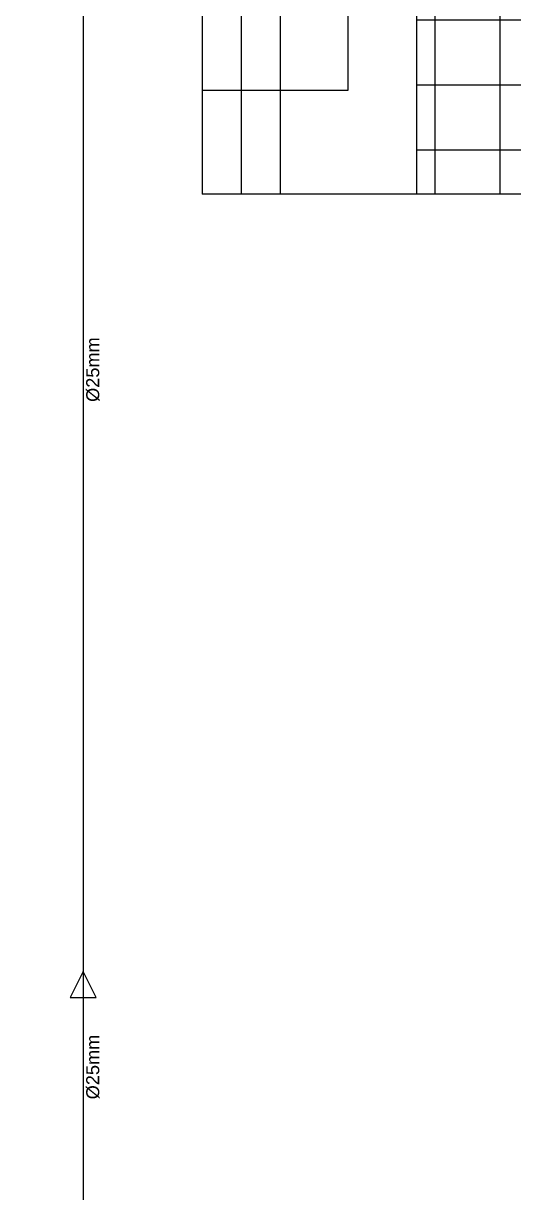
# Model space of a CAD drawing. Header units: millimetres. Extents: x 4156 to 4603, y 996 to 1078.
# Drawn here: x 4391.45 to 4395.6, y 1009.74 to 1019.63 of the extents above; entities that cross this region are included whole.
import ezdxf
from ezdxf.enums import TextEntityAlignment as Align

# ---------------------------------------------------------------- set-up
doc = ezdxf.new("R2010")
doc.units = ezdxf.units.MM
doc.header["$LTSCALE"] = 20
doc.linetypes.add('DASHDOT', pattern=[1, 0.5, -0.25, 0, -0.25])
doc.linetypes.add('LS', pattern=[0.5, 0.25, -0.25])
for name, color, linetype in [('-HIDRO', 8, 'Continuous'), ('AF', 5, 'Continuous'), ('TEXTO', 3, 'Continuous')]:
    doc.layers.add(name, color=color, linetype=linetype)
doc.styles.get("Standard").update_dxf_attribs({"font": 'arial.ttf'})

msp = doc.modelspace()

# ---------------------------------------------------------------- hatches: boundary and pattern name
at = {"layer": '-HIDRO'}
h = msp.add_hatch(dxfattribs=at)
h.set_pattern_fill('ANSI37,_O', color=256, scale=4.4, angle=45)
h.set_pattern_definition([(90, (2081.08433, 525.76225), (-0.55, 3e-16), []), (180, (2081.08433, 525.76225), (-3e-16, -0.55), [])])
h.paths.add_polyline_path([(4407.0974, 1019.8932), (4406.8774, 1019.8932), (4406.8774, 1020.3332), (4407.0974, 1020.3332), (4407.0974, 1023.5232), (4406.8774, 1023.5232), (4406.8774, 1023.9632), (4407.0974, 1023.9632), (4407.0974, 1025.8332), (4406.8774, 1025.8332), (4406.8774, 1026.2732), (4407.0974, 1026.2732), (4407.0974, 1027.4832), (4406.8774, 1027.4832), (4406.8774, 1027.9232), (4405.3924, 1027.9232), (4405.3924, 1026.8782), (4403.7424, 1026.8782), (4403.7424, 1019.9482), (4395.7124, 1019.9482), (4395.7124, 1027.9232), (4394.7774, 1027.9232), (4394.7774, 1018.1882), (4395.9324, 1018.1882), (4395.9324, 1016.9782), (4396.1524, 1016.9782), (4396.1524, 1016.7582), (4399.3974, 1016.7582), (4399.3974, 1016.9782), (4399.8374, 1016.9782), (4399.8374, 1016.7582), (4403.5224, 1016.7582), (4403.5224, 1016.9782), (4403.9624, 1016.9782), (4403.9624, 1016.7582), (4406.6574, 1016.7582), (4406.6574, 1016.9782), (4406.8774, 1016.9782), (4406.8774, 1017.1982), (4407.0974, 1017.1982)])

# ---------------------------------------------------------------- linework, layer by layer
at = {"layer": '-HIDRO', "linetype": 'DASHDOT'}
msp.add_line((4394.1969, 1019.0682), (4394.1969, 1026.3357), dxfattribs=at)
at = {"layer": '-HIDRO', "linetype": 'Continuous'}
for p, q in [((4392.9624, 1019.9482), (4392.9624, 1018.1882)), ((4393.2924, 1019.9482), (4393.2924, 1018.1882)), ((4393.6224, 1019.9482), (4393.6224, 1018.1882)), ((4394.7774, 1019.9482), (4394.7774, 1018.1882)), ((4395.7124, 1018.1882), (4392.9624, 1018.1882))]:
    msp.add_line(p, q, dxfattribs=at)
at = {"layer": '-HIDRO', "linetype": 'LS'}
msp.add_line((4392.9624, 1019.0682), (4394.1969, 1019.0682), dxfattribs=at)
at = {"layer": '-HIDRO'}
msp.add_lwpolyline([(4379.6955, 1071.9189, 0.099318), (4377.4458, 1031.9965, 0.188246), (4401.2322, 999.4882)], format="xyb", dxfattribs=at)
at = {"layer": '-HIDRO', "linetype": 'Continuous'}
for points in [[(4380.8325, 1071.9189, 0.099873), (4378.5256, 1032.2162, 0.183533), (4401.0474, 1000.9193)], [(4380.9578, 1071.7541, 0.099477), (4378.6876, 1032.2492, 0.184298), (4401.2921, 1000.9522)]]:
    msp.add_lwpolyline(points, format="xyb", dxfattribs=at)
at = {"layer": 'AF'}
msp.add_line((4391.9562, 1068.3805), (4391.9562, 1009.4385), dxfattribs=at)
at = {"layer": 'AF', "color": 5}
msp.add_polyline3d([(4391.9562, 1011.6112, 0), (4391.8462, 1011.3912, 0), (4392.0662, 1011.3912, 0), (4391.9562, 1011.6112, 0)], dxfattribs=at)

# ---------------------------------------------------------------- texts
at = {"layer": 'TEXTO'}
for p in [(4392.0372, 1016.7039), (4392.0372, 1010.8031)]:
    msp.add_text('Ø25mm', height=0.11, rotation=90, dxfattribs=at).set_placement(p, align=Align.MIDDLE_CENTER)

doc.saveas('drawing.dxf')
